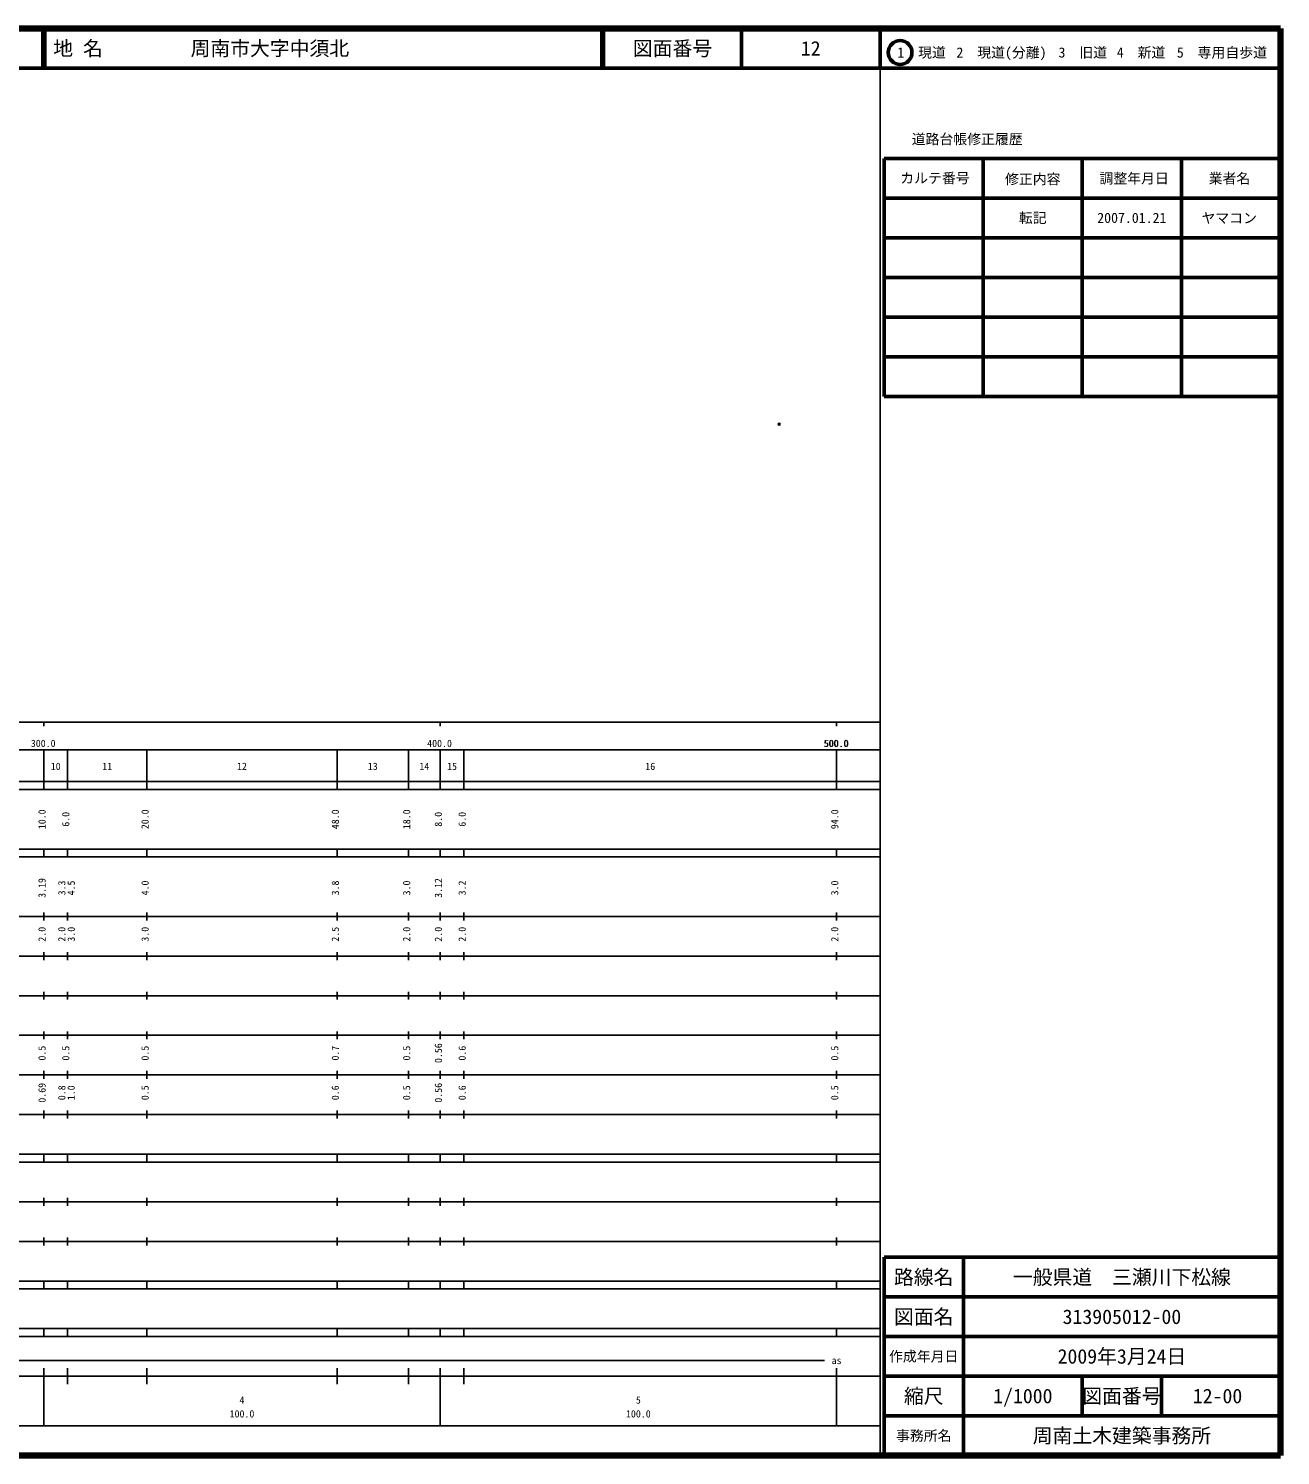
# Model space of a CAD drawing. Units: millimetres on the paper. Extents: x 40 to 680, y 20 to 380.
# Drawn here: x 364.1 to 680, y 20 to 380 of the extents above; entities that cross this region are included whole.
import ezdxf
from ezdxf.enums import TextEntityAlignment as Align

# ---------------------------------------------------------------- set-up
doc = ezdxf.new("R2010")
doc.units = ezdxf.units.MM
doc.header["$PDMODE"] = 32
doc.header["$PDSIZE"] = 0.5
doc.layers.add('M-OTRS', color=6, linetype='Continuous')
doc.layers.add('M-TTL-TXT', color=7, linetype='Continuous')
for name, color, linetype, lineweight in [('M-TTL', 2, 'Continuous', 140), ('M-TTL-BAND', 7, 'Continuous', 25), ('M-TTL-FRAM', 2, 'Continuous', 50), ('M-TTL-LINE', 7, 'Continuous', 50)]:
    doc.layers.add(name, color=color, linetype=linetype, lineweight=lineweight)
doc.styles.add('ＭＳ ゴシック', font='')
doc.styles.get('ＭＳ ゴシック').set_extended_font_data('MS Gothic')

msp = doc.modelspace()

# ---------------------------------------------------------------- linework, layer by layer
at = {"layer": 'M-OTRS'}
msp.add_point((553.551, 280.16), dxfattribs=at)
at = {"layer": 'M-TTL'}
for p, q in [((680, 380), (40, 380)), ((680, 20), (680, 380)), ((40, 20), (680, 20))]:
    msp.add_line(p, q, dxfattribs=at)
at = {"layer": 'M-TTL-BAND'}
for p, q in [((579, 20), (579, 370)), ((40, 205), (579, 205)), ((368, 205), (368, 204)), ((468, 205), (468, 204)), ((568, 205), (568, 204)), ((68, 198), (579, 198)), ((368, 188), (368, 198)), ((374, 188), (374, 198)), ((394, 188), (394, 198)), ((442, 188), (442, 198)), ((460, 188), (460, 198)), ((468, 188), (468, 198)), ((474, 188), (474, 198)), ((568, 188), (568, 198)), ((40, 190), (579, 190)), ((40, 188), (579, 188)), ((40, 173), (579, 173)), ((368, 171), (368, 173)), ((374, 171), (374, 173)), ((394, 171), (394, 173)), ((442, 171), (442, 173)), ((460, 171), (460, 173)), ((468, 171), (468, 173)), ((474, 171), (474, 173)), ((568, 171), (568, 173)), ((40, 171), (579, 171)), ((40, 156), (579, 156)), ((368, 155), (368, 157)), ((374, 155), (374, 157)), ((394, 155), (394, 157)), ((442, 155), (442, 157)), ((460, 155), (460, 157)), ((468, 155), (468, 157)), ((474, 155), (474, 157)), ((568, 155), (568, 157)), ((46, 146), (579, 146)), ((368, 145), (368, 147)), ((374, 145), (374, 147)), ((394, 145), (394, 147)), ((442, 145), (442, 147)), ((460, 145), (460, 147)), ((468, 145), (468, 147)), ((474, 145), (474, 147)), ((568, 145), (568, 147)), ((368, 135), (368, 137)), ((374, 135), (374, 137)), ((394, 135), (394, 137)), ((442, 135), (442, 137)), ((460, 135), (460, 137)), ((468, 135), (468, 137)), ((474, 135), (474, 137)), ((568, 135), (568, 137)), ((52, 136), (579, 136)), ((46, 126), (579, 126)), ((368, 125), (368, 127)), ((374, 125), (374, 127)), ((394, 125), (394, 127)), ((442, 125), (442, 127)), ((460, 125), (460, 127)), ((468, 125), (468, 127)), ((474, 125), (474, 127)), ((568, 125), (568, 127)), ((52, 116), (579, 116)), ((368, 115), (368, 117)), ((374, 115), (374, 117)), ((394, 115), (394, 117)), ((442, 115), (442, 117)), ((460, 115), (460, 117)), ((468, 115), (468, 117)), ((474, 115), (474, 117)), ((568, 115), (568, 117)), ((46, 106), (579, 106)), ((368, 105), (368, 107)), ((374, 105), (374, 107)), ((394, 105), (394, 107)), ((442, 105), (442, 107)), ((460, 105), (460, 107)), ((468, 105), (468, 107)), ((474, 105), (474, 107)), ((568, 105), (568, 107)), ((40, 96), (579, 96)), ((40, 94), (579, 94)), ((368, 94), (368, 96)), ((374, 94), (374, 96)), ((394, 94), (394, 96)), ((442, 94), (442, 96)), ((460, 94), (460, 96)), ((468, 94), (468, 96)), ((474, 94), (474, 96)), ((568, 94), (568, 96)), ((49, 84), (579, 84)), ((368, 83), (368, 85)), ((374, 83), (374, 85)), ((394, 83), (394, 85)), ((442, 83), (442, 85)), ((460, 83), (460, 85)), ((468, 83), (468, 85)), ((474, 83), (474, 85)), ((568, 83), (568, 85)), ((40, 74), (579, 74)), ((368, 73), (368, 75)), ((374, 73), (374, 75)), ((394, 73), (394, 75)), ((442, 73), (442, 75)), ((460, 73), (460, 75)), ((468, 73), (468, 75)), ((474, 73), (474, 75)), ((568, 73), (568, 75)), ((40, 64), (579, 64)), ((40, 62), (579, 62)), ((368, 62), (368, 64)), ((374, 62), (374, 64)), ((394, 62), (394, 64)), ((442, 62), (442, 64)), ((460, 62), (460, 64)), ((468, 62), (468, 64)), ((474, 62), (474, 64)), ((568, 62), (568, 64)), ((40, 52), (579, 52)), ((368, 50), (368, 52)), ((374, 50), (374, 52)), ((394, 50), (394, 52)), ((442, 50), (442, 52)), ((460, 50), (460, 52)), ((468, 50), (468, 52)), ((474, 50), (474, 52)), ((568, 50), (568, 52)), ((40, 50), (579, 50)), ((71, 44), (565, 44)), ((40, 40), (579, 40)), ((368, 27.5), (368, 42)), ((374, 38), (374, 42)), ((394, 38), (394, 42)), ((442, 38), (442, 42)), ((460, 38), (460, 42)), ((468, 27.5), (468, 42)), ((474, 38), (474, 42)), ((568, 27.5), (568, 42)), ((68, 27.5), (579, 27.5))]:
    msp.add_line(p, q, dxfattribs=at)
at = {"layer": 'M-TTL-FRAM'}
for p, q in [((580, 347.197), (580, 287.197)), ((580, 347.197), (680, 347.197)), ((580, 287.197), (680, 287.197)), ((680, 70), (580, 70)), ((580, 70), (580, 20))]:
    msp.add_line(p, q, dxfattribs=at)
at = {"layer": 'M-TTL-LINE'}
for p, q in [((367.75, 380), (367.75, 370)), ((368.25, 380), (368.25, 370)), ((508.747, 380), (508.747, 370)), ((509.247, 380), (509.247, 370)), ((543.997, 380), (543.997, 370)), ((579, 380), (579, 370)), ((40, 370), (680, 370)), ((605, 347.197), (605, 287.197)), ((630, 347.197), (630, 287.197)), ((655, 347.197), (655, 287.197)), ((580, 337.197), (680, 337.197)), ((580, 327.197), (680, 327.197)), ((580, 317.197), (680, 317.197)), ((580, 307.197), (680, 307.197)), ((580, 297.197), (680, 297.197)), ((600, 70), (600, 20)), ((680, 60), (580, 60)), ((680, 50), (580, 50)), ((680, 40), (580, 40)), ((630, 40), (630, 30)), ((650, 40), (650, 30)), ((680, 30), (580, 30))]:
    msp.add_line(p, q, dxfattribs=at)
msp.add_circle((584.031, 373.958), 3, dxfattribs=at)

# ---------------------------------------------------------------- texts
at = {"layer": 'M-TTL-BAND', "style": 'ＭＳ ゴシック'}
for s, p in [('300.0', (367.844, 198.195)), ('400.0', (467.844, 198.195)), ('500.0', (567.844, 198.195)), ('500.0', (568, 198.195)), ('10', (371, 192.405)), ('11', (384, 192.405)), ('12', (418, 192.405)), ('13', (451, 192.405)), ('14', (464, 192.405)), ('15', (471, 192.405)), ('16', (521, 192.405)), ('as', (568, 42.5)), ('4', (418, 32.523)), ('5', (518, 32.523)), ('100.0', (418, 29.033)), ('100.0', (518, 29.033))]:
    msp.add_text(s, height=1.833, dxfattribs=at).set_placement(p, align=Align.BOTTOM_CENTER)
for s, p in [('10.0', (369, 180.5)), ('6.0', (375, 180.5)), ('20.0', (395, 180.5)), ('48.0', (443, 180.5)), ('18.0', (461, 180.5)), ('8.0', (469, 180.5)), ('6.0', (475, 180.5)), ('94.0', (569, 180.5)), ('3.19', (369, 163.174)), ('3.3', (374, 163.174)), ('4.5', (376.37, 163.174)), ('4.0', (395, 163.174)), ('3.8', (443, 163.174)), ('3.0', (461, 163.174)), ('3.12', (469, 163.174)), ('3.2', (475, 163.174)), ('3.0', (569, 163.174)), ('2.0', (369, 151.5)), ('2.0', (374, 151.5)), ('3.0', (376.37, 151.5)), ('3.0', (395, 151.5)), ('2.5', (443, 151.5)), ('2.0', (461, 151.5)), ('2.0', (469, 151.5)), ('2.0', (475, 151.5)), ('2.0', (569, 151.5)), ('0.5', (369, 121.5)), ('0.5', (375, 121.5)), ('0.5', (395, 121.5)), ('0.7', (443, 121.5)), ('0.5', (461, 121.5)), ('0.56', (469, 121.5)), ('0.6', (475, 121.5)), ('0.5', (569, 121.5)), ('0.69', (369, 111.5)), ('0.8', (374, 111.5)), ('1.0', (376.37, 111.5)), ('0.5', (395, 111.5)), ('0.6', (443, 111.5)), ('0.5', (461, 111.5)), ('0.56', (469, 111.5)), ('0.6', (475, 111.5)), ('0.5', (569, 111.5))]:
    msp.add_text(s, height=1.833, rotation=90, dxfattribs=at).set_placement(p, align=Align.BOTTOM_CENTER)
at = {"layer": 'M-TTL-TXT', "style": 'ＭＳ ゴシック'}
for s, p in [('地 名', (370.38, 375)), ('周南市大字中須北', (405.024, 375))]:
    msp.add_text(s, height=3.666, dxfattribs=at).set_placement(p, align=Align.MIDDLE_LEFT)
for s, height, p in [('図面番号', 3.666, (526.622, 375)), ('12', 3.666, (561.497, 375)), ('1\u3000現道', 2.566, (589.448, 373.958)), ('2\u3000現道(分離)', 2.566, (609.619, 373.958)), ('3\u3000旧道', 2.566, (630.121, 373.958)), ('4\u3000新道', 2.566, (644.824, 373.958)), ('5\u3000専用自歩道', 2.566, (665.228, 373.958)), ('道路台帳修正履歴', 2.566, (600.968, 352.113)), ('カルテ番号', 2.566, (592.839, 342.277)), ('修正内容', 2.566, (617.509, 342.023)), ('調整年月日', 2.566, (643.089, 342.197)), ('業者名', 2.566, (667.134, 342.197)), ('転記', 2.566, (617.5, 332.245)), ('2007.01.21', 2.566, (642.5, 332.245)), ('ヤマコン', 2.566, (667.077, 332.189)), ('路線名', 3.666, (590, 65)), ('路線名', 3.666, (590, 65)), ('一般県道\u3000三瀬川下松線', 3.666, (640, 65)), ('図面名', 3.666, (590, 55)), ('図面名', 3.666, (590, 55)), ('313905012-00', 3.666, (640, 55)), ('2009年3月24日', 3.666, (640, 45)), ('作成年月日', 2.566, (590, 45)), ('作成年月日', 2.566, (590, 45)), ('縮尺', 3.666, (590, 35)), ('縮尺', 3.666, (590, 35)), ('1/1000', 3.666, (615, 35)), ('図面番号', 3.666, (640, 35)), ('図面番号', 3.666, (640, 35)), ('12-00', 3.666, (664.125, 35)), ('事務所名', 2.566, (590, 25)), ('事務所名', 2.566, (590, 25)), ('周南土木建築事務所', 3.666, (640, 25))]:
    msp.add_text(s, height=height, dxfattribs=at).set_placement(p, align=Align.MIDDLE_CENTER)

doc.saveas('drawing.dxf')
